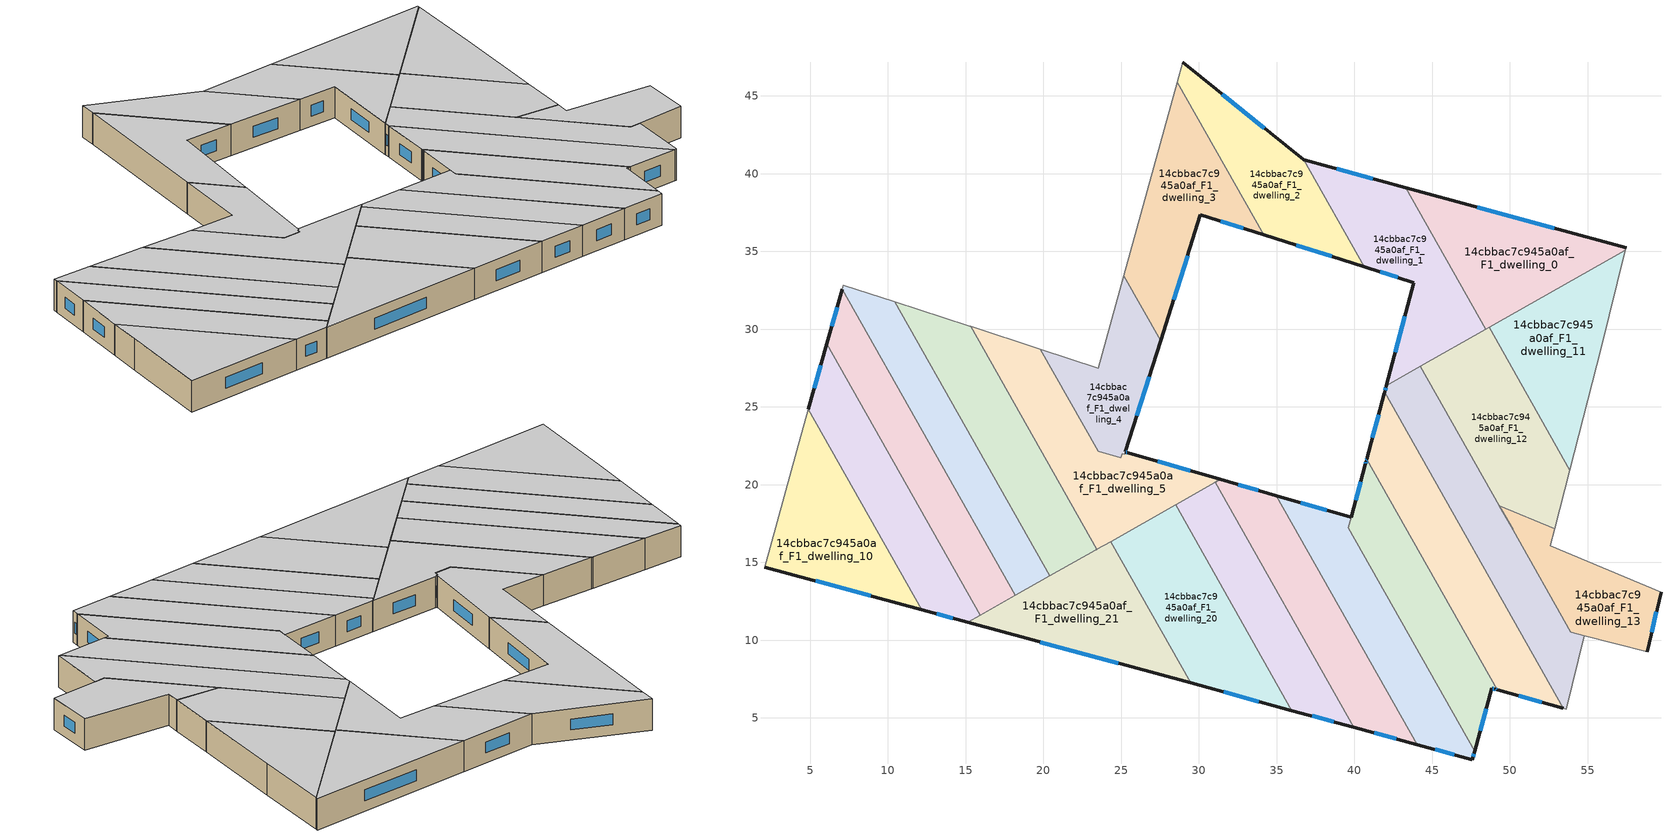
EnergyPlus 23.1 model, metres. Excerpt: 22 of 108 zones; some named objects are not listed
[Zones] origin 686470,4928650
14cbbac7c945a0af_F1_dwelling_0
 floor to 14cbbac7c945a0af_F0_dwelling_0 (EU_floor_Construction): 57.47,35.24 57.43,35.07 48.46,29.99 43.31,39.1 z3
 wall outside (EU_wall_Construction): 57.47,35.24 43.31,39.1 z3:6
 wall adiabatic (EU_wall_Construction): 57.43,35.07 57.47,35.24 z3:6
 wall to 14cbbac7c945a0af_F1_dwelling_1 (EU_wall_Construction): 43.31,39.1 48.46,29.99 z3:6
 wall to 14cbbac7c945a0af_F1_dwelling_11 (EU_wall_Construction): 48.67,30.11 57.43,35.07 z3:6
 wall to 14cbbac7c945a0af_F1_dwelling_12 (EU_wall_Construction): 48.46,29.99 48.67,30.11 z3:6
 window (EU_Window_Construction): 52.87,36.49 47.92,37.84 z3.98:5.02
 ceiling to 14cbbac7c945a0af_F2_dwelling_0 (EU_floor_Construction): 57.43,35.07 57.47,35.24 43.31,39.1 48.46,29.99 z6
14cbbac7c945a0af_F1_dwelling_1
 floor to 14cbbac7c945a0af_F0_dwelling_1 (EU_floor_Construction): 43.31,39.1 48.46,29.99 42.06,26.37 43.83,33 40.64,34.01 36.74,40.9 z3
 wall outside (EU_wall_Construction): 40.64,34.01 43.83,33 42.06,26.37 / 43.31,39.1 36.74,40.9 z3:6
 wall to 14cbbac7c945a0af_F1_dwelling_2 (EU_wall_Construction): 36.74,40.9 40.64,34.01 z3:6
 wall to 14cbbac7c945a0af_F1_dwelling_12 (EU_wall_Construction): 44.25,27.61 48.46,29.99 z3:6
 wall to 14cbbac7c945a0af_F1_dwelling_14 (EU_wall_Construction): 42.06,26.37 44.25,27.61 z3:6
 window (EU_Window_Construction): 43.26,30.84 42.64,28.53 / 41.68,33.68 42.79,33.33 / 41.18,39.69 38.88,40.31 z3.98:5.02
 ceiling to 14cbbac7c945a0af_F2_dwelling_1 (EU_floor_Construction): 48.46,29.99 43.31,39.1 36.74,40.9 40.64,34.01 43.83,33 42.06,26.37 z6
14cbbac7c945a0af_F1_dwelling_10
 floor to 14cbbac7c945a0af_F0_dwelling_10 (EU_floor_Construction): 4.89,24.84 12.17,11.95 2.06,14.7 4.13,22.18 z3
 wall outside (EU_wall_Construction): 2.06,14.7 12.17,11.95 z3:6
 wall to 14cbbac7c945a0af_F1_dwelling_9 (EU_wall_Construction): 12.17,11.95 4.89,24.84 z3:6
 wall adiabatic (EU_wall_Construction): 4.89,24.84 4.13,22.18 2.06,14.7 z3:6
 window (EU_Window_Construction): 5.35,13.8 8.89,12.84 z3.98:5.02
 ceiling to 14cbbac7c945a0af_F2_dwelling_10 (EU_floor_Construction): 12.17,11.95 4.89,24.84 4.13,22.18 2.06,14.7 z6
14cbbac7c945a0af_F1_dwelling_11
 floor to 14cbbac7c945a0af_F0_dwelling_11 (EU_floor_Construction): 57.43,35.07 55.89,28.82 53.86,20.93 48.67,30.11 z3
 wall adiabatic (EU_wall_Construction): 53.86,20.93 55.89,28.82 57.43,35.07 z3:6
 wall to 14cbbac7c945a0af_F1_dwelling_12 (EU_wall_Construction): 48.67,30.11 53.86,20.93 z3:6
 ceiling to 14cbbac7c945a0af_F2_dwelling_11 (EU_floor_Construction): 53.86,20.93 55.89,28.82 57.43,35.07 48.67,30.11 z6
14cbbac7c945a0af_F1_dwelling_12
 floor to 14cbbac7c945a0af_F0_dwelling_12 (EU_floor_Construction): 48.67,30.11 53.86,20.93 52.88,17.15 49.32,18.65 44.25,27.61 z3
 wall adiabatic (EU_wall_Construction): 52.88,17.15 53.86,20.93 z3:6
 wall to 14cbbac7c945a0af_F1_dwelling_13 (EU_wall_Construction): 49.32,18.65 52.88,17.15 z3:6
 wall to 14cbbac7c945a0af_F1_dwelling_14 (EU_wall_Construction): 44.25,27.61 49.32,18.65 z3:6
 ceiling to 14cbbac7c945a0af_F2_dwelling_12 (EU_floor_Construction): 52.88,17.15 53.86,20.93 48.67,30.11 44.25,27.61 49.32,18.65 z6
14cbbac7c945a0af_F1_dwelling_13
 floor to 14cbbac7c945a0af_F0_dwelling_13 (EU_floor_Construction): 59.72,13.08 58.82,9.25 54.79,10.28 53.93,10.5 49.32,18.65 52.88,17.15 52.61,16.08 z3
 wall outside (EU_wall_Construction): 58.82,9.25 59.72,13.08 z3:6
 wall adiabatic (EU_wall_Construction): 59.72,13.08 52.61,16.08 52.88,17.15 / 54.8,10.28 58.82,9.25 z3:6
 wall to 14cbbac7c945a0af_F1_dwelling_14 (EU_wall_Construction): 49.32,18.65 50.21,17.09 / 50.21,17.08 53.93,10.5 54.79,10.28 z3:6
 window (EU_Window_Construction): 59.12,10.49 59.43,11.83 z3.98:5.02
 ceiling to 14cbbac7c945a0af_F2_dwelling_13 (EU_floor_Construction): 58.82,9.25 59.72,13.08 52.61,16.08 52.88,17.15 49.32,18.65 53.93,10.5 54.79,10.28 z6
14cbbac7c945a0af_F1_dwelling_14
 floor to 14cbbac7c945a0af_F0_dwelling_14 (EU_floor_Construction): 44.25,27.61 53.93,10.5 54.79,10.28 53.62,5.56 53.44,5.61 41.95,25.94 42.06,26.37 z3
 wall outside (EU_wall_Construction): 42.06,26.37 41.95,25.94 z3:6
 wall adiabatic (EU_wall_Construction): 53.44,5.61 53.62,5.56 54.79,10.28 z3:6
 wall to 14cbbac7c945a0af_F1_dwelling_15 (EU_wall_Construction): 41.95,25.94 53.44,5.61 z3:6
 window (EU_Window_Construction): 42.02,26.23 41.98,26.08 z3.98:5.02
 ceiling to 14cbbac7c945a0af_F2_dwelling_14 (EU_floor_Construction): 53.62,5.56 54.79,10.28 53.93,10.5 44.25,27.61 42.06,26.37 41.95,25.94 53.44,5.61 z6
14cbbac7c945a0af_F1_dwelling_15
 floor to 14cbbac7c945a0af_F0_dwelling_15 (EU_floor_Construction): 41.95,25.94 53.44,5.61 49.19,6.81 40.8,21.65 41.93,25.87 z3
 wall outside (EU_wall_Construction): 41.95,25.94 41.93,25.87 40.8,21.65 / 49.19,6.81 53.44,5.61 z3:6
 wall to 14cbbac7c945a0af_F1_dwelling_16 (EU_wall_Construction): 40.8,21.65 49.19,6.81 z3:6
 window (EU_Window_Construction): 50.57,6.42 52.06,6 / 41.56,24.5 41.16,23.02 z3.98:5.02
 ceiling to 14cbbac7c945a0af_F2_dwelling_15 (EU_floor_Construction): 53.44,5.61 41.95,25.94 41.93,25.87 40.8,21.65 49.19,6.81 z6
14cbbac7c945a0af_F1_dwelling_16
 floor to 14cbbac7c945a0af_F0_dwelling_16 (EU_floor_Construction): 40.8,21.65 49.19,6.81 49.05,6.85 48.84,6.91 47.74,2.86 39.62,17.22 40.7,21.3 40.76,21.51 z3
 wall outside (EU_wall_Construction): 40.8,21.65 40.76,21.51 40.7,21.3 39.79,17.9 / 47.74,2.86 48.84,6.91 49.05,6.85 49.19,6.81 z3:6
 wall to 14cbbac7c945a0af_F1_dwelling_17 (EU_wall_Construction): 39.79,17.9 39.61,17.23 / 39.62,17.22 47.74,2.86 z3:6
 window (EU_Window_Construction): 40.41,20.2 40.09,19.01 / 40.74,21.44 40.72,21.37 / 40.78,21.6 40.77,21.55 / 49.09,6.84 49.14,6.82 / 48.91,6.89 48.98,6.87 / 48.1,4.18 48.48,5.59 z3.98:5.02
 ceiling to 14cbbac7c945a0af_F2_dwelling_16 (EU_floor_Construction): 47.74,2.86 48.84,6.91 49.05,6.85 49.19,6.81 40.8,21.65 40.76,21.51 40.7,21.3 39.62,17.22 z6
14cbbac7c945a0af_F1_dwelling_17
 floor to 14cbbac7c945a0af_F0_dwelling_17 (EU_floor_Construction): 39.79,17.9 39.61,17.23 47.74,2.86 47.59,2.32 44.03,3.29 34.98,19.29 z3
 wall outside (EU_wall_Construction): 44.03,3.29 47.59,2.32 47.74,2.86 / 39.79,17.9 34.98,19.29 z3:6
 wall to 14cbbac7c945a0af_F1_dwelling_18 (EU_wall_Construction): 34.98,19.29 44.03,3.29 z3:6
 window (EU_Window_Construction): 47.64,2.49 47.69,2.68 / 45.19,2.97 46.43,2.63 / 38.23,18.35 36.55,18.84 z3.98:5.02
 ceiling to 14cbbac7c945a0af_F2_dwelling_17 (EU_floor_Construction): 47.59,2.32 47.74,2.86 39.61,17.23 39.79,17.9 34.98,19.29 44.03,3.29 z6
14cbbac7c945a0af_F1_dwelling_18
 floor to 14cbbac7c945a0af_F0_dwelling_18 (EU_floor_Construction): 34.98,19.29 44.03,3.29 39.96,4.39 31.05,20.15 31.38,20.33 z3
 wall outside (EU_wall_Construction): 34.98,19.29 31.38,20.33 / 39.96,4.39 44.03,3.29 z3:6
 wall to 14cbbac7c945a0af_F1_dwelling_19 (EU_wall_Construction): 31.05,20.15 39.96,4.39 z3:6
 wall to 14cbbac7c945a0af_F1_dwelling_5 (EU_wall_Construction): 31.38,20.33 31.05,20.15 z3:6
 window (EU_Window_Construction): 33.81,19.63 32.55,19.99 / 41.29,4.03 42.71,3.65 z3.98:5.02
 ceiling to 14cbbac7c945a0af_F2_dwelling_18 (EU_floor_Construction): 44.03,3.29 34.98,19.29 31.38,20.33 31.05,20.15 39.96,4.39 z6
14cbbac7c945a0af_F1_dwelling_19
 floor to 14cbbac7c945a0af_F0_dwelling_19 (EU_floor_Construction): 31.05,20.15 39.96,4.39 35.99,5.47 28.5,18.71 z3
 wall outside (EU_wall_Construction): 35.99,5.47 39.96,4.39 z3:6
 wall to 14cbbac7c945a0af_F1_dwelling_20 (EU_wall_Construction): 28.5,18.71 35.99,5.47 z3:6
 wall to 14cbbac7c945a0af_F1_dwelling_5 (EU_wall_Construction): 31.05,20.15 28.5,18.71 z3:6
 window (EU_Window_Construction): 37.28,5.12 38.67,4.74 z3.98:5.02
 ceiling to 14cbbac7c945a0af_F2_dwelling_19 (EU_floor_Construction): 39.96,4.39 31.05,20.15 28.5,18.71 35.99,5.47 z6
14cbbac7c945a0af_F1_dwelling_2
 floor to 14cbbac7c945a0af_F0_dwelling_2 (EU_floor_Construction): 36.74,40.9 40.64,34.01 34.16,36.07 28.61,45.88 28.96,47.16 z3
 wall outside (EU_wall_Construction): 36.74,40.9 28.96,47.16 / 34.16,36.07 40.64,34.01 z3:6
 wall to 14cbbac7c945a0af_F1_dwelling_3 (EU_wall_Construction): 28.61,45.88 34.16,36.07 z3:6
 wall adiabatic (EU_wall_Construction): 28.96,47.16 28.61,45.88 z3:6
 window (EU_Window_Construction): 34.21,42.93 31.49,45.12 / 36.27,35.4 38.53,34.68 z3.98:5.02
 ceiling to 14cbbac7c945a0af_F2_dwelling_2 (EU_floor_Construction): 40.64,34.01 36.74,40.9 28.96,47.16 28.61,45.88 34.16,36.07 z6
14cbbac7c945a0af_F1_dwelling_20
 floor to 14cbbac7c945a0af_F0_dwelling_20 (EU_floor_Construction): 28.5,18.71 35.99,5.47 29.47,7.25 24.32,16.34 z3
 wall outside (EU_wall_Construction): 29.47,7.25 35.99,5.47 z3:6
 wall to 14cbbac7c945a0af_F1_dwelling_21 (EU_wall_Construction): 24.32,16.34 29.47,7.25 z3:6
 wall to 14cbbac7c945a0af_F1_dwelling_5 (EU_wall_Construction): 28.5,18.71 24.32,16.34 z3:6
 window (EU_Window_Construction): 31.59,6.67 33.87,6.05 z3.98:5.02
 ceiling to 14cbbac7c945a0af_F2_dwelling_20 (EU_floor_Construction): 35.99,5.47 28.5,18.71 24.32,16.34 29.47,7.25 z6
14cbbac7c945a0af_F1_dwelling_21
 floor to 14cbbac7c945a0af_F0_dwelling_21 (EU_floor_Construction): 24.32,16.34 29.47,7.25 15.13,11.14 z3
 wall outside (EU_wall_Construction): 15.13,11.14 29.47,7.25 z3:6
 wall to 14cbbac7c945a0af_F1_dwelling_6 (EU_wall_Construction): 23.43,15.84 23.39,15.81 / 23.38,15.81 23.34,15.79 20.42,14.13 z3:6
 wall to 14cbbac7c945a0af_F1_dwelling_7 (EU_wall_Construction): 20.41,14.13 18.19,12.88 z3:6
 wall to 14cbbac7c945a0af_F1_dwelling_8 (EU_wall_Construction): 18.19,12.88 15.94,11.6 z3:6
 wall to 14cbbac7c945a0af_F1_dwelling_9 (EU_wall_Construction): 15.94,11.6 15.13,11.14 z3:6
 wall to 14cbbac7c945a0af_F1_dwelling_5 (EU_wall_Construction): 24.32,16.34 23.43,15.84 z3:6
 window (EU_Window_Construction): 19.79,9.88 24.8,8.51 z3.98:5.02
 ceiling to 14cbbac7c945a0af_F2_dwelling_21 (EU_floor_Construction): 29.47,7.25 24.32,16.34 15.13,11.14 z6
14cbbac7c945a0af_F1_dwelling_3
 floor to 14cbbac7c945a0af_F0_dwelling_3 (EU_floor_Construction): 28.61,45.88 34.16,36.07 30.1,37.36 27.54,29.26 25.18,33.44 z3
 wall outside (EU_wall_Construction): 27.54,29.26 30.1,37.36 34.16,36.07 z3:6
 wall adiabatic (EU_wall_Construction): 28.61,45.88 25.18,33.44 z3:6
 wall to 14cbbac7c945a0af_F1_dwelling_4 (EU_wall_Construction): 25.18,33.44 27.54,29.26 z3:6
 window (EU_Window_Construction): 31.42,36.94 32.84,36.49 / 28.38,31.89 29.27,34.72 z3.98:5.02
 ceiling to 14cbbac7c945a0af_F2_dwelling_3 (EU_floor_Construction): 27.54,29.26 30.1,37.36 34.16,36.07 28.61,45.88 25.18,33.44 z6
14cbbac7c945a0af_F1_dwelling_4
 floor to 14cbbac7c945a0af_F0_dwelling_4 (EU_floor_Construction): 25.18,33.44 27.54,29.26 25.27,22.1 25.23,21.96 25.08,22 24.99,21.72 23.52,22.14 19.8,28.71 23.53,27.5 z3
 wall outside (EU_wall_Construction): 25.27,22.1 27.54,29.26 z3:6
 wall adiabatic (EU_wall_Construction): 25.18,33.44 23.53,27.5 19.8,28.71 z3:6
 wall to 14cbbac7c945a0af_F1_dwelling_5 (EU_wall_Construction): 19.8,28.71 23.52,22.14 24.99,21.72 25.08,22 25.23,21.96 25.27,22.1 z3:6
 window (EU_Window_Construction): 26.01,24.43 26.8,26.93 z3.98:5.02
 ceiling to 14cbbac7c945a0af_F2_dwelling_4 (EU_floor_Construction): 25.27,22.1 27.54,29.26 25.18,33.44 23.53,27.5 19.8,28.71 23.52,22.14 24.99,21.72 25.08,22 25.23,21.96 z6
14cbbac7c945a0af_F1_dwelling_5
 floor to 14cbbac7c945a0af_F0_dwelling_5 (EU_floor_Construction): 31.38,20.33 23.43,15.84 15.32,30.17 19.8,28.71 23.52,22.14 24.99,21.72 25.08,22 25.23,21.96 25.28,22.1 25.42,22.05 z3
 wall outside (EU_wall_Construction): 31.38,20.33 25.42,22.05 25.27,22.1 z3:6
 wall to 14cbbac7c945a0af_F1_dwelling_6 (EU_wall_Construction): 15.32,30.17 23.43,15.84 z3:6
 wall adiabatic (EU_wall_Construction): 19.8,28.71 15.32,30.17 z3:6
 window (EU_Window_Construction): 25.37,22.07 25.32,22.08 / 29.44,20.89 27.36,21.49 z3.98:5.02
 ceiling to 14cbbac7c945a0af_F2_dwelling_5 (EU_floor_Construction): 31.38,20.33 25.42,22.05 25.28,22.1 25.23,21.96 25.08,22 24.99,21.72 23.52,22.14 19.8,28.71 15.32,30.17 23.43,15.84 z6
14cbbac7c945a0af_F1_dwelling_6
 floor to 14cbbac7c945a0af_F0_dwelling_6 (EU_floor_Construction): 15.32,30.17 23.43,15.84 23.39,15.81 23.34,15.79 20.42,14.13 10.45,31.76 15.18,30.22 15.25,30.2 z3
 wall to 14cbbac7c945a0af_F1_dwelling_7 (EU_wall_Construction): 10.45,31.76 20.42,14.13 z3:6
 wall adiabatic (EU_wall_Construction): 15.32,30.17 15.25,30.2 15.18,30.22 10.45,31.76 z3:6
 ceiling to 14cbbac7c945a0af_F2_dwelling_6 (EU_floor_Construction): 23.34,15.79 23.39,15.81 23.43,15.84 15.32,30.17 15.25,30.2 15.18,30.22 10.45,31.76 20.42,14.13 z6
14cbbac7c945a0af_F1_dwelling_7
 floor to 14cbbac7c945a0af_F0_dwelling_7 (EU_floor_Construction): 10.45,31.76 20.42,14.13 18.19,12.88 7.06,32.56 7.14,32.84 z3
 wall adiabatic (EU_wall_Construction): 10.45,31.76 7.14,32.84 7.06,32.56 z3:6
 wall to 14cbbac7c945a0af_F1_dwelling_8 (EU_wall_Construction): 7.06,32.56 18.19,12.88 z3:6
 ceiling to 14cbbac7c945a0af_F2_dwelling_7 (EU_floor_Construction): 20.42,14.13 10.45,31.76 7.14,32.84 7.06,32.56 18.19,12.88 z6
14cbbac7c945a0af_F1_dwelling_8
 floor to 14cbbac7c945a0af_F0_dwelling_8 (EU_floor_Construction): 7.06,32.56 18.19,12.88 15.94,11.6 6.07,29.05 z3
 wall outside (EU_wall_Construction): 7.06,32.56 6.07,29.05 z3:6
 wall to 14cbbac7c945a0af_F1_dwelling_9 (EU_wall_Construction): 6.07,29.05 15.94,11.6 z3:6
 window (EU_Window_Construction): 6.74,31.42 6.4,30.19 z3.98:5.02
 ceiling to 14cbbac7c945a0af_F2_dwelling_8 (EU_floor_Construction): 18.19,12.88 7.06,32.56 6.07,29.05 15.94,11.6 z6
14cbbac7c945a0af_F1_dwelling_9
 floor to 14cbbac7c945a0af_F0_dwelling_9 (EU_floor_Construction): 6.07,29.05 15.94,11.6 15.13,11.14 12.17,11.95 4.89,24.84 z3
 wall outside (EU_wall_Construction): 6.07,29.05 4.89,24.84 / 12.17,11.95 15.13,11.14 z3:6
 window (EU_Window_Construction): 5.69,27.68 5.27,26.21 / 13.14,11.69 14.17,11.41 z3.98:5.02
 ceiling to 14cbbac7c945a0af_F2_dwelling_9 (EU_floor_Construction): 15.94,11.6 6.07,29.05 4.89,24.84 12.17,11.95 15.13,11.14 z6
[Building]
EU S2 Campaign: North Axis=0; Terrain=City; Solar Distribution=FullExterior
[Site:Location]
Bologna: Latitude=44.5; Longitude=11.25; Time Zone=1; Elevation=37
[SizingPeriod:WeatherFileDays]
AnnualSizingPeriod: Begin Month=1; Begin Day of Month=1; End Month=12; End Day of Month=31; Day of Week for Start Day=Monday; Use Weather File Daylight Saving Period=No; Use Weather File Rain and Snow Indicators=No
[MATERIAL]
EU_InternalMass_Material: Roughness=MediumRough; Thickness=0.1; Conductivity=1; Density=1800; Specific Heat=900; Thermal Absorptance=0.9; Solar Absorptance=0.7; Visible Absorptance=0.7
[MATERIAL:NOMASS] Roughness=MediumRough; Thermal Absorptance=0.9; Solar Absorptance=0.7; Visible Absorptance=0.7
Name | Thermal Resistance
EU_wall_NoMass | 0.905828
EU_floor_NoMass | 0.67114
[WINDOWMATERIAL:SIMPLEGLAZINGSYSTEM]
EU_Window_SimpleGlazing: UFactor=4.52486; Solar Heat Gain Coefficient=0.85; Visible Transmittance=0.85
[CONSTRUCTION]
EU_wall_Construction: EU_wall_NoMass
EU_floor_Construction: EU_floor_NoMass
EU_Window_Construction: EU_Window_SimpleGlazing
EU_InternalMass_Construction: EU_InternalMass_Material
[ZONE] Type=1; Multiplier=1; Ceiling Height=autocalculate; Floor Area=autocalculate; Part of Total Floor Area=Yes
Name | Volume
14cbbac7c945a0af_F1_dwelling_0 | 165.578
14cbbac7c945a0af_F1_dwelling_1 | 179.864
14cbbac7c945a0af_F1_dwelling_10; 14cbbac7c945a0af_F1_dwelling_18 | 165.573
14cbbac7c945a0af_F1_dwelling_11 | 160.082
14cbbac7c945a0af_F1_dwelling_12 | 180.855
14cbbac7c945a0af_F1_dwelling_13 | 112.1
14cbbac7c945a0af_F1_dwelling_14 | 191.796
14cbbac7c945a0af_F1_dwelling_15 | 188.807
14cbbac7c945a0af_F1_dwelling_16 | 158.93
14cbbac7c945a0af_F1_dwelling_17 | 166.274
14cbbac7c945a0af_F1_dwelling_19 | 146.241
14cbbac7c945a0af_F1_dwelling_2 | 151.227
14cbbac7c945a0af_F1_dwelling_20 | 184.854
14cbbac7c945a0af_F1_dwelling_21 | 165.55
14cbbac7c945a0af_F1_dwelling_3 | 165.57
14cbbac7c945a0af_F1_dwelling_4 | 113.594
14cbbac7c945a0af_F1_dwelling_5 | 192.313
14cbbac7c945a0af_F1_dwelling_6 | 190.712
14cbbac7c945a0af_F1_dwelling_7 | 165.61
14cbbac7c945a0af_F1_dwelling_8 | 165.577
14cbbac7c945a0af_F1_dwelling_9 | 165.505
[INTERNALMASS] Construction=EU_InternalMass_Construction
Name | Zone or ZoneList | Surface Area
14cbbac7c945a0af_F1_dwelling_0_EU_InternalMass | 14cbbac7c945a0af_F1_dwelling_0 | 55.1926
14cbbac7c945a0af_F1_dwelling_1_EU_InternalMass | 14cbbac7c945a0af_F1_dwelling_1 | 59.9545
14cbbac7c945a0af_F1_dwelling_2_EU_InternalMass | 14cbbac7c945a0af_F1_dwelling_2 | 50.4088
14cbbac7c945a0af_F1_dwelling_3_EU_InternalMass | 14cbbac7c945a0af_F1_dwelling_3 | 55.19
14cbbac7c945a0af_F1_dwelling_4_EU_InternalMass | 14cbbac7c945a0af_F1_dwelling_4 | 37.8842
14cbbac7c945a0af_F1_dwelling_5_EU_InternalMass | 14cbbac7c945a0af_F1_dwelling_5 | 64.1113
14cbbac7c945a0af_F1_dwelling_6_EU_InternalMass | 14cbbac7c945a0af_F1_dwelling_6 | 63.5513
14cbbac7c945a0af_F1_dwelling_7_EU_InternalMass | 14cbbac7c945a0af_F1_dwelling_7 | 55.2033
14cbbac7c945a0af_F1_dwelling_8_EU_InternalMass | 14cbbac7c945a0af_F1_dwelling_8 | 55.1926
14cbbac7c945a0af_F1_dwelling_9_EU_InternalMass | 14cbbac7c945a0af_F1_dwelling_9 | 55.1682
14cbbac7c945a0af_F1_dwelling_10_EU_InternalMass | 14cbbac7c945a0af_F1_dwelling_10 | 55.1908
14cbbac7c945a0af_F1_dwelling_11_EU_InternalMass | 14cbbac7c945a0af_F1_dwelling_11 | 53.3606
14cbbac7c945a0af_F1_dwelling_12_EU_InternalMass | 14cbbac7c945a0af_F1_dwelling_12 | 60.2902
14cbbac7c945a0af_F1_dwelling_13_EU_InternalMass | 14cbbac7c945a0af_F1_dwelling_13 | 37.3637
14cbbac7c945a0af_F1_dwelling_14_EU_InternalMass | 14cbbac7c945a0af_F1_dwelling_14 | 63.9464
14cbbac7c945a0af_F1_dwelling_15_EU_InternalMass | 14cbbac7c945a0af_F1_dwelling_15 | 62.9366
14cbbac7c945a0af_F1_dwelling_16_EU_InternalMass | 14cbbac7c945a0af_F1_dwelling_16 | 52.9749
14cbbac7c945a0af_F1_dwelling_17_EU_InternalMass | 14cbbac7c945a0af_F1_dwelling_17 | 55.4241
14cbbac7c945a0af_F1_dwelling_18_EU_InternalMass | 14cbbac7c945a0af_F1_dwelling_18 | 55.1913
14cbbac7c945a0af_F1_dwelling_19_EU_InternalMass | 14cbbac7c945a0af_F1_dwelling_19 | 48.7469
14cbbac7c945a0af_F1_dwelling_20_EU_InternalMass | 14cbbac7c945a0af_F1_dwelling_20 | 61.6182
14cbbac7c945a0af_F1_dwelling_21_EU_InternalMass | 14cbbac7c945a0af_F1_dwelling_21 | 55.1836
[OTHEREQUIPMENT] Fuel Type=Electricity; Design Level Calculation Method=Watts/Area; Power per Zone Floor Area=1; Fraction Latent=0; Fraction Radiant=0; Fraction Lost=0; Carbon Dioxide Generation Rate=0; EndUse Subcategory=EU_Step8_InternalGains
Name | Zone or ZoneList or Space or SpaceList | Schedule
EU_Step8_InternalGain_14cbbac7c945a0af_F1_dwelling_0_f000 | 14cbbac7c945a0af_F1_dwelling_0 | EU_Step8_GainSchedule_14cbbac7c945a0af_F1_dwelling_0_f000
EU_Step8_InternalGain_14cbbac7c945a0af_F1_dwelling_1_f000 | 14cbbac7c945a0af_F1_dwelling_1 | EU_Step8_GainSchedule_14cbbac7c945a0af_F1_dwelling_1_f000
EU_Step8_InternalGain_14cbbac7c945a0af_F1_dwelling_2_f000 | 14cbbac7c945a0af_F1_dwelling_2 | EU_Step8_GainSchedule_14cbbac7c945a0af_F1_dwelling_2_f000
EU_Step8_InternalGain_14cbbac7c945a0af_F1_dwelling_3_f000 | 14cbbac7c945a0af_F1_dwelling_3 | EU_Step8_GainSchedule_14cbbac7c945a0af_F1_dwelling_3_f000
EU_Step8_InternalGain_14cbbac7c945a0af_F1_dwelling_4_f000 | 14cbbac7c945a0af_F1_dwelling_4 | EU_Step8_GainSchedule_14cbbac7c945a0af_F1_dwelling_4_f000
EU_Step8_InternalGain_14cbbac7c945a0af_F1_dwelling_5_f000 | 14cbbac7c945a0af_F1_dwelling_5 | EU_Step8_GainSchedule_14cbbac7c945a0af_F1_dwelling_5_f000
EU_Step8_InternalGain_14cbbac7c945a0af_F1_dwelling_6_f000 | 14cbbac7c945a0af_F1_dwelling_6 | EU_Step8_GainSchedule_14cbbac7c945a0af_F1_dwelling_6_f000
EU_Step8_InternalGain_14cbbac7c945a0af_F1_dwelling_7_f000 | 14cbbac7c945a0af_F1_dwelling_7 | EU_Step8_GainSchedule_14cbbac7c945a0af_F1_dwelling_7_f000
EU_Step8_InternalGain_14cbbac7c945a0af_F1_dwelling_8_f000 | 14cbbac7c945a0af_F1_dwelling_8 | EU_Step8_GainSchedule_14cbbac7c945a0af_F1_dwelling_8_f000
EU_Step8_InternalGain_14cbbac7c945a0af_F1_dwelling_9_f000 | 14cbbac7c945a0af_F1_dwelling_9 | EU_Step8_GainSchedule_14cbbac7c945a0af_F1_dwelling_9_f000
EU_Step8_InternalGain_14cbbac7c945a0af_F1_dwelling_10_f000 | 14cbbac7c945a0af_F1_dwelling_10 | EU_Step8_GainSchedule_14cbbac7c945a0af_F1_dwelling_10_f000
EU_Step8_InternalGain_14cbbac7c945a0af_F1_dwelling_11_f000 | 14cbbac7c945a0af_F1_dwelling_11 | EU_Step8_GainSchedule_14cbbac7c945a0af_F1_dwelling_11_f000
EU_Step8_InternalGain_14cbbac7c945a0af_F1_dwelling_12_f000 | 14cbbac7c945a0af_F1_dwelling_12 | EU_Step8_GainSchedule_14cbbac7c945a0af_F1_dwelling_12_f000
EU_Step8_InternalGain_14cbbac7c945a0af_F1_dwelling_13_f000 | 14cbbac7c945a0af_F1_dwelling_13 | EU_Step8_GainSchedule_14cbbac7c945a0af_F1_dwelling_13_f000
EU_Step8_InternalGain_14cbbac7c945a0af_F1_dwelling_14_f000 | 14cbbac7c945a0af_F1_dwelling_14 | EU_Step8_GainSchedule_14cbbac7c945a0af_F1_dwelling_14_f000
EU_Step8_InternalGain_14cbbac7c945a0af_F1_dwelling_15_f000 | 14cbbac7c945a0af_F1_dwelling_15 | EU_Step8_GainSchedule_14cbbac7c945a0af_F1_dwelling_15_f000
EU_Step8_InternalGain_14cbbac7c945a0af_F1_dwelling_16_f000 | 14cbbac7c945a0af_F1_dwelling_16 | EU_Step8_GainSchedule_14cbbac7c945a0af_F1_dwelling_16_f000
EU_Step8_InternalGain_14cbbac7c945a0af_F1_dwelling_17_f000 | 14cbbac7c945a0af_F1_dwelling_17 | EU_Step8_GainSchedule_14cbbac7c945a0af_F1_dwelling_17_f000
EU_Step8_InternalGain_14cbbac7c945a0af_F1_dwelling_18_f000 | 14cbbac7c945a0af_F1_dwelling_18 | EU_Step8_GainSchedule_14cbbac7c945a0af_F1_dwelling_18_f000
EU_Step8_InternalGain_14cbbac7c945a0af_F1_dwelling_19_f000 | 14cbbac7c945a0af_F1_dwelling_19 | EU_Step8_GainSchedule_14cbbac7c945a0af_F1_dwelling_19_f000
EU_Step8_InternalGain_14cbbac7c945a0af_F1_dwelling_20_f000 | 14cbbac7c945a0af_F1_dwelling_20 | EU_Step8_GainSchedule_14cbbac7c945a0af_F1_dwelling_20_f000
EU_Step8_InternalGain_14cbbac7c945a0af_F1_dwelling_21_f000 | 14cbbac7c945a0af_F1_dwelling_21 | EU_Step8_GainSchedule_14cbbac7c945a0af_F1_dwelling_21_f000
[ZONEVENTILATION:DESIGNFLOWRATE] Schedule=EU_AlwaysOn; Design Flow Rate Calculation Method=AirChanges/Hour; Air Changes per Hour=0.73129; Ventilation Type=Natural; Fan Pressure Rise=0; Fan Total Efficiency=1; Constant Term Coefficient=1; Temperature Term Coefficient=0; Velocity Term Coefficient=0; Velocity Squared Term Coefficient=0; Minimum Indoor Temperature=-100; Maximum Indoor Temperature=100; Delta Temperature=-100; Minimum Outdoor Temperature=-100; Maximum Outdoor Temperature=100; Maximum Wind Speed=40
Name | Zone or ZoneList or Space or SpaceList
EU_ConstantAir_14cbbac7c945a0af_F1_dwelling_0 | 14cbbac7c945a0af_F1_dwelling_0
EU_ConstantAir_14cbbac7c945a0af_F1_dwelling_1 | 14cbbac7c945a0af_F1_dwelling_1
EU_ConstantAir_14cbbac7c945a0af_F1_dwelling_2 | 14cbbac7c945a0af_F1_dwelling_2
EU_ConstantAir_14cbbac7c945a0af_F1_dwelling_3 | 14cbbac7c945a0af_F1_dwelling_3
EU_ConstantAir_14cbbac7c945a0af_F1_dwelling_4 | 14cbbac7c945a0af_F1_dwelling_4
EU_ConstantAir_14cbbac7c945a0af_F1_dwelling_5 | 14cbbac7c945a0af_F1_dwelling_5
EU_ConstantAir_14cbbac7c945a0af_F1_dwelling_6 | 14cbbac7c945a0af_F1_dwelling_6
EU_ConstantAir_14cbbac7c945a0af_F1_dwelling_7 | 14cbbac7c945a0af_F1_dwelling_7
EU_ConstantAir_14cbbac7c945a0af_F1_dwelling_8 | 14cbbac7c945a0af_F1_dwelling_8
EU_ConstantAir_14cbbac7c945a0af_F1_dwelling_9 | 14cbbac7c945a0af_F1_dwelling_9
EU_ConstantAir_14cbbac7c945a0af_F1_dwelling_10 | 14cbbac7c945a0af_F1_dwelling_10
EU_ConstantAir_14cbbac7c945a0af_F1_dwelling_11 | 14cbbac7c945a0af_F1_dwelling_11
EU_ConstantAir_14cbbac7c945a0af_F1_dwelling_12 | 14cbbac7c945a0af_F1_dwelling_12
EU_ConstantAir_14cbbac7c945a0af_F1_dwelling_13 | 14cbbac7c945a0af_F1_dwelling_13
EU_ConstantAir_14cbbac7c945a0af_F1_dwelling_14 | 14cbbac7c945a0af_F1_dwelling_14
EU_ConstantAir_14cbbac7c945a0af_F1_dwelling_15 | 14cbbac7c945a0af_F1_dwelling_15
EU_ConstantAir_14cbbac7c945a0af_F1_dwelling_16 | 14cbbac7c945a0af_F1_dwelling_16
EU_ConstantAir_14cbbac7c945a0af_F1_dwelling_17 | 14cbbac7c945a0af_F1_dwelling_17
EU_ConstantAir_14cbbac7c945a0af_F1_dwelling_18 | 14cbbac7c945a0af_F1_dwelling_18
EU_ConstantAir_14cbbac7c945a0af_F1_dwelling_19 | 14cbbac7c945a0af_F1_dwelling_19
EU_ConstantAir_14cbbac7c945a0af_F1_dwelling_20 | 14cbbac7c945a0af_F1_dwelling_20
EU_ConstantAir_14cbbac7c945a0af_F1_dwelling_21 | 14cbbac7c945a0af_F1_dwelling_21
[HVACTEMPLATE:ZONE:IDEALLOADSAIRSYSTEM] System Availability Schedule=EU_AlwaysOn; Maximum Heating Supply Air Temperature=50; Minimum Cooling Supply Air Temperature=13; Maximum Heating Supply Air Humidity Ratio=0.0156; Minimum Cooling Supply Air Humidity Ratio=0.0077; Heating Limit=NoLimit; Cooling Limit=NoLimit; Heating Availability Schedule=EU_AlwaysOn; Cooling Availability Schedule=EU_CoolingOff; Dehumidification Control Type=ConstantSensibleHeatRatio; Cooling Sensible Heat Ratio=0.7; Dehumidification Setpoint=60; Humidification Control Type=None; Humidification Setpoint=30; Outdoor Air Method=None; Outdoor Air Flow Rate per Person=0.00944; Outdoor Air Flow Rate per Zone Floor Area=0; Outdoor Air Flow Rate per Zone=0; Demand Controlled Ventilation Type=None; Outdoor Air Economizer Type=NoEconomizer; Heat Recovery Type=None; Sensible Heat Recovery Effectiveness=0.7; Latent Heat Recovery Effectiveness=0.65
Name | Template Thermostat
14cbbac7c945a0af_F1_dwelling_0 | EU_HeatOnly_14cbbac7c945a0af_F1_dwelling_0
14cbbac7c945a0af_F1_dwelling_1 | EU_HeatOnly_14cbbac7c945a0af_F1_dwelling_1
14cbbac7c945a0af_F1_dwelling_2 | EU_HeatOnly_14cbbac7c945a0af_F1_dwelling_2
14cbbac7c945a0af_F1_dwelling_3 | EU_HeatOnly_14cbbac7c945a0af_F1_dwelling_3
14cbbac7c945a0af_F1_dwelling_4 | EU_HeatOnly_14cbbac7c945a0af_F1_dwelling_4
14cbbac7c945a0af_F1_dwelling_5 | EU_HeatOnly_14cbbac7c945a0af_F1_dwelling_5
14cbbac7c945a0af_F1_dwelling_6 | EU_HeatOnly_14cbbac7c945a0af_F1_dwelling_6
14cbbac7c945a0af_F1_dwelling_7 | EU_HeatOnly_14cbbac7c945a0af_F1_dwelling_7
14cbbac7c945a0af_F1_dwelling_8 | EU_HeatOnly_14cbbac7c945a0af_F1_dwelling_8
14cbbac7c945a0af_F1_dwelling_9 | EU_HeatOnly_14cbbac7c945a0af_F1_dwelling_9
14cbbac7c945a0af_F1_dwelling_10 | EU_HeatOnly_14cbbac7c945a0af_F1_dwelling_10
14cbbac7c945a0af_F1_dwelling_11 | EU_HeatOnly_14cbbac7c945a0af_F1_dwelling_11
14cbbac7c945a0af_F1_dwelling_12 | EU_HeatOnly_14cbbac7c945a0af_F1_dwelling_12
14cbbac7c945a0af_F1_dwelling_13 | EU_HeatOnly_14cbbac7c945a0af_F1_dwelling_13
14cbbac7c945a0af_F1_dwelling_14 | EU_HeatOnly_14cbbac7c945a0af_F1_dwelling_14
14cbbac7c945a0af_F1_dwelling_15 | EU_HeatOnly_14cbbac7c945a0af_F1_dwelling_15
14cbbac7c945a0af_F1_dwelling_16 | EU_HeatOnly_14cbbac7c945a0af_F1_dwelling_16
14cbbac7c945a0af_F1_dwelling_17 | EU_HeatOnly_14cbbac7c945a0af_F1_dwelling_17
14cbbac7c945a0af_F1_dwelling_18 | EU_HeatOnly_14cbbac7c945a0af_F1_dwelling_18
14cbbac7c945a0af_F1_dwelling_19 | EU_HeatOnly_14cbbac7c945a0af_F1_dwelling_19
14cbbac7c945a0af_F1_dwelling_20 | EU_HeatOnly_14cbbac7c945a0af_F1_dwelling_20
14cbbac7c945a0af_F1_dwelling_21 | EU_HeatOnly_14cbbac7c945a0af_F1_dwelling_21
[SIZING:ZONE] Zone Cooling Design Supply Air Temperature Input Method=SupplyAirTemperature; Zone Cooling Design Supply Air Temperature=13; Zone Heating Design Supply Air Temperature Input Method=SupplyAirTemperature; Zone Heating Design Supply Air Temperature=50; Zone Cooling Design Supply Air Humidity Ratio=0.008; Zone Heating Design Supply Air Humidity Ratio=0.008; Cooling Design Air Flow Method=DesignDay; Cooling Design Air Flow Rate=0; Cooling Minimum Air Flow per Zone Floor Area=0.000762; Cooling Minimum Air Flow=0; Cooling Minimum Air Flow Fraction=0.2; Heating Design Air Flow Method=DesignDay; Heating Design Air Flow Rate=0; Heating Maximum Air Flow per Zone Floor Area=0.002032; Heating Maximum Air Flow=0.141576; Heating Maximum Air Flow Fraction=0.3; Account for Dedicated Outdoor Air System=No; Dedicated Outdoor Air System Control Strategy=NeutralSupplyAir; Dedicated Outdoor Air Low Setpoint Temperature for Design=autosize; Dedicated Outdoor Air High Setpoint Temperature for Design=autosize; Zone Load Sizing Method=Sensible Load Only No Latent Load; Zone Latent Cooling Design Supply Air Humidity Ratio Input Method=HumidityRatioDifference; Zone Cooling Design Supply Air Humidity Ratio Difference=0.005; Zone Latent Heating Design Supply Air Humidity Ratio Input Method=HumidityRatioDifference; Zone Humidification Design Supply Air Humidity Ratio Difference=0.005
14cbbac7c945a0af_F1_dwelling_0; 14cbbac7c945a0af_F1_dwelling_1; 14cbbac7c945a0af_F1_dwelling_2; 14cbbac7c945a0af_F1_dwelling_3; 14cbbac7c945a0af_F1_dwelling_4; 14cbbac7c945a0af_F1_dwelling_5; 14cbbac7c945a0af_F1_dwelling_6; 14cbbac7c945a0af_F1_dwelling_7; 14cbbac7c945a0af_F1_dwelling_8; 14cbbac7c945a0af_F1_dwelling_9; 14cbbac7c945a0af_F1_dwelling_10; 14cbbac7c945a0af_F1_dwelling_11; 14cbbac7c945a0af_F1_dwelling_12; 14cbbac7c945a0af_F1_dwelling_13; 14cbbac7c945a0af_F1_dwelling_14; 14cbbac7c945a0af_F1_dwelling_15; 14cbbac7c945a0af_F1_dwelling_16; 14cbbac7c945a0af_F1_dwelling_17; 14cbbac7c945a0af_F1_dwelling_18; 14cbbac7c945a0af_F1_dwelling_19; 14cbbac7c945a0af_F1_dwelling_20; 14cbbac7c945a0af_F1_dwelling_21
[SCHEDULE:CONSTANT]
Name | Hourly Value
EU_AlwaysOn | 1
EU_CoolingOff | 0
[SCHEDULE:FILE] Column Number=1; Rows to Skip at Top=0; Number of Hours of Data=8760; Column Separator=Comma; Interpolate to Timestep=No; Minutes per Item=60; Adjust Schedule for Daylight Savings=Yes
Name | File
EU_Step8_GainSchedule_14cbbac7c945a0af_F1_dwelling_0_f000 | ../../schedules/14cbbac7c945a0af/14cbbac7c945a0af_F1_dwelling_0_f000_gain.csv
EU_Step8_GainSchedule_14cbbac7c945a0af_F1_dwelling_1_f000 | ../../schedules/14cbbac7c945a0af/14cbbac7c945a0af_F1_dwelling_1_f000_gain.csv
EU_Step8_GainSchedule_14cbbac7c945a0af_F1_dwelling_2_f000 | ../../schedules/14cbbac7c945a0af/14cbbac7c945a0af_F1_dwelling_2_f000_gain.csv
EU_Step8_GainSchedule_14cbbac7c945a0af_F1_dwelling_3_f000 | ../../schedules/14cbbac7c945a0af/14cbbac7c945a0af_F1_dwelling_3_f000_gain.csv
EU_Step8_GainSchedule_14cbbac7c945a0af_F1_dwelling_4_f000 | ../../schedules/14cbbac7c945a0af/14cbbac7c945a0af_F1_dwelling_4_f000_gain.csv
EU_Step8_GainSchedule_14cbbac7c945a0af_F1_dwelling_5_f000 | ../../schedules/14cbbac7c945a0af/14cbbac7c945a0af_F1_dwelling_5_f000_gain.csv
EU_Step8_GainSchedule_14cbbac7c945a0af_F1_dwelling_6_f000 | ../../schedules/14cbbac7c945a0af/14cbbac7c945a0af_F1_dwelling_6_f000_gain.csv
EU_Step8_GainSchedule_14cbbac7c945a0af_F1_dwelling_7_f000 | ../../schedules/14cbbac7c945a0af/14cbbac7c945a0af_F1_dwelling_7_f000_gain.csv
EU_Step8_GainSchedule_14cbbac7c945a0af_F1_dwelling_8_f000 | ../../schedules/14cbbac7c945a0af/14cbbac7c945a0af_F1_dwelling_8_f000_gain.csv
EU_Step8_GainSchedule_14cbbac7c945a0af_F1_dwelling_9_f000 | ../../schedules/14cbbac7c945a0af/14cbbac7c945a0af_F1_dwelling_9_f000_gain.csv
EU_Step8_GainSchedule_14cbbac7c945a0af_F1_dwelling_10_f000 | ../../schedules/14cbbac7c945a0af/14cbbac7c945a0af_F1_dwelling_10_f000_gain.csv
EU_Step8_GainSchedule_14cbbac7c945a0af_F1_dwelling_11_f000 | ../../schedules/14cbbac7c945a0af/14cbbac7c945a0af_F1_dwelling_11_f000_gain.csv
EU_Step8_GainSchedule_14cbbac7c945a0af_F1_dwelling_12_f000 | ../../schedules/14cbbac7c945a0af/14cbbac7c945a0af_F1_dwelling_12_f000_gain.csv
EU_Step8_GainSchedule_14cbbac7c945a0af_F1_dwelling_13_f000 | ../../schedules/14cbbac7c945a0af/14cbbac7c945a0af_F1_dwelling_13_f000_gain.csv
EU_Step8_GainSchedule_14cbbac7c945a0af_F1_dwelling_14_f000 | ../../schedules/14cbbac7c945a0af/14cbbac7c945a0af_F1_dwelling_14_f000_gain.csv
EU_Step8_GainSchedule_14cbbac7c945a0af_F1_dwelling_15_f000 | ../../schedules/14cbbac7c945a0af/14cbbac7c945a0af_F1_dwelling_15_f000_gain.csv
EU_Step8_GainSchedule_14cbbac7c945a0af_F1_dwelling_16_f000 | ../../schedules/14cbbac7c945a0af/14cbbac7c945a0af_F1_dwelling_16_f000_gain.csv
EU_Step8_GainSchedule_14cbbac7c945a0af_F1_dwelling_17_f000 | ../../schedules/14cbbac7c945a0af/14cbbac7c945a0af_F1_dwelling_17_f000_gain.csv
EU_Step8_GainSchedule_14cbbac7c945a0af_F1_dwelling_18_f000 | ../../schedules/14cbbac7c945a0af/14cbbac7c945a0af_F1_dwelling_18_f000_gain.csv
EU_Step8_GainSchedule_14cbbac7c945a0af_F1_dwelling_19_f000 | ../../schedules/14cbbac7c945a0af/14cbbac7c945a0af_F1_dwelling_19_f000_gain.csv
EU_Step8_GainSchedule_14cbbac7c945a0af_F1_dwelling_20_f000 | ../../schedules/14cbbac7c945a0af/14cbbac7c945a0af_F1_dwelling_20_f000_gain.csv
EU_Step8_GainSchedule_14cbbac7c945a0af_F1_dwelling_21_f000 | ../../schedules/14cbbac7c945a0af/14cbbac7c945a0af_F1_dwelling_21_f000_gain.csv
